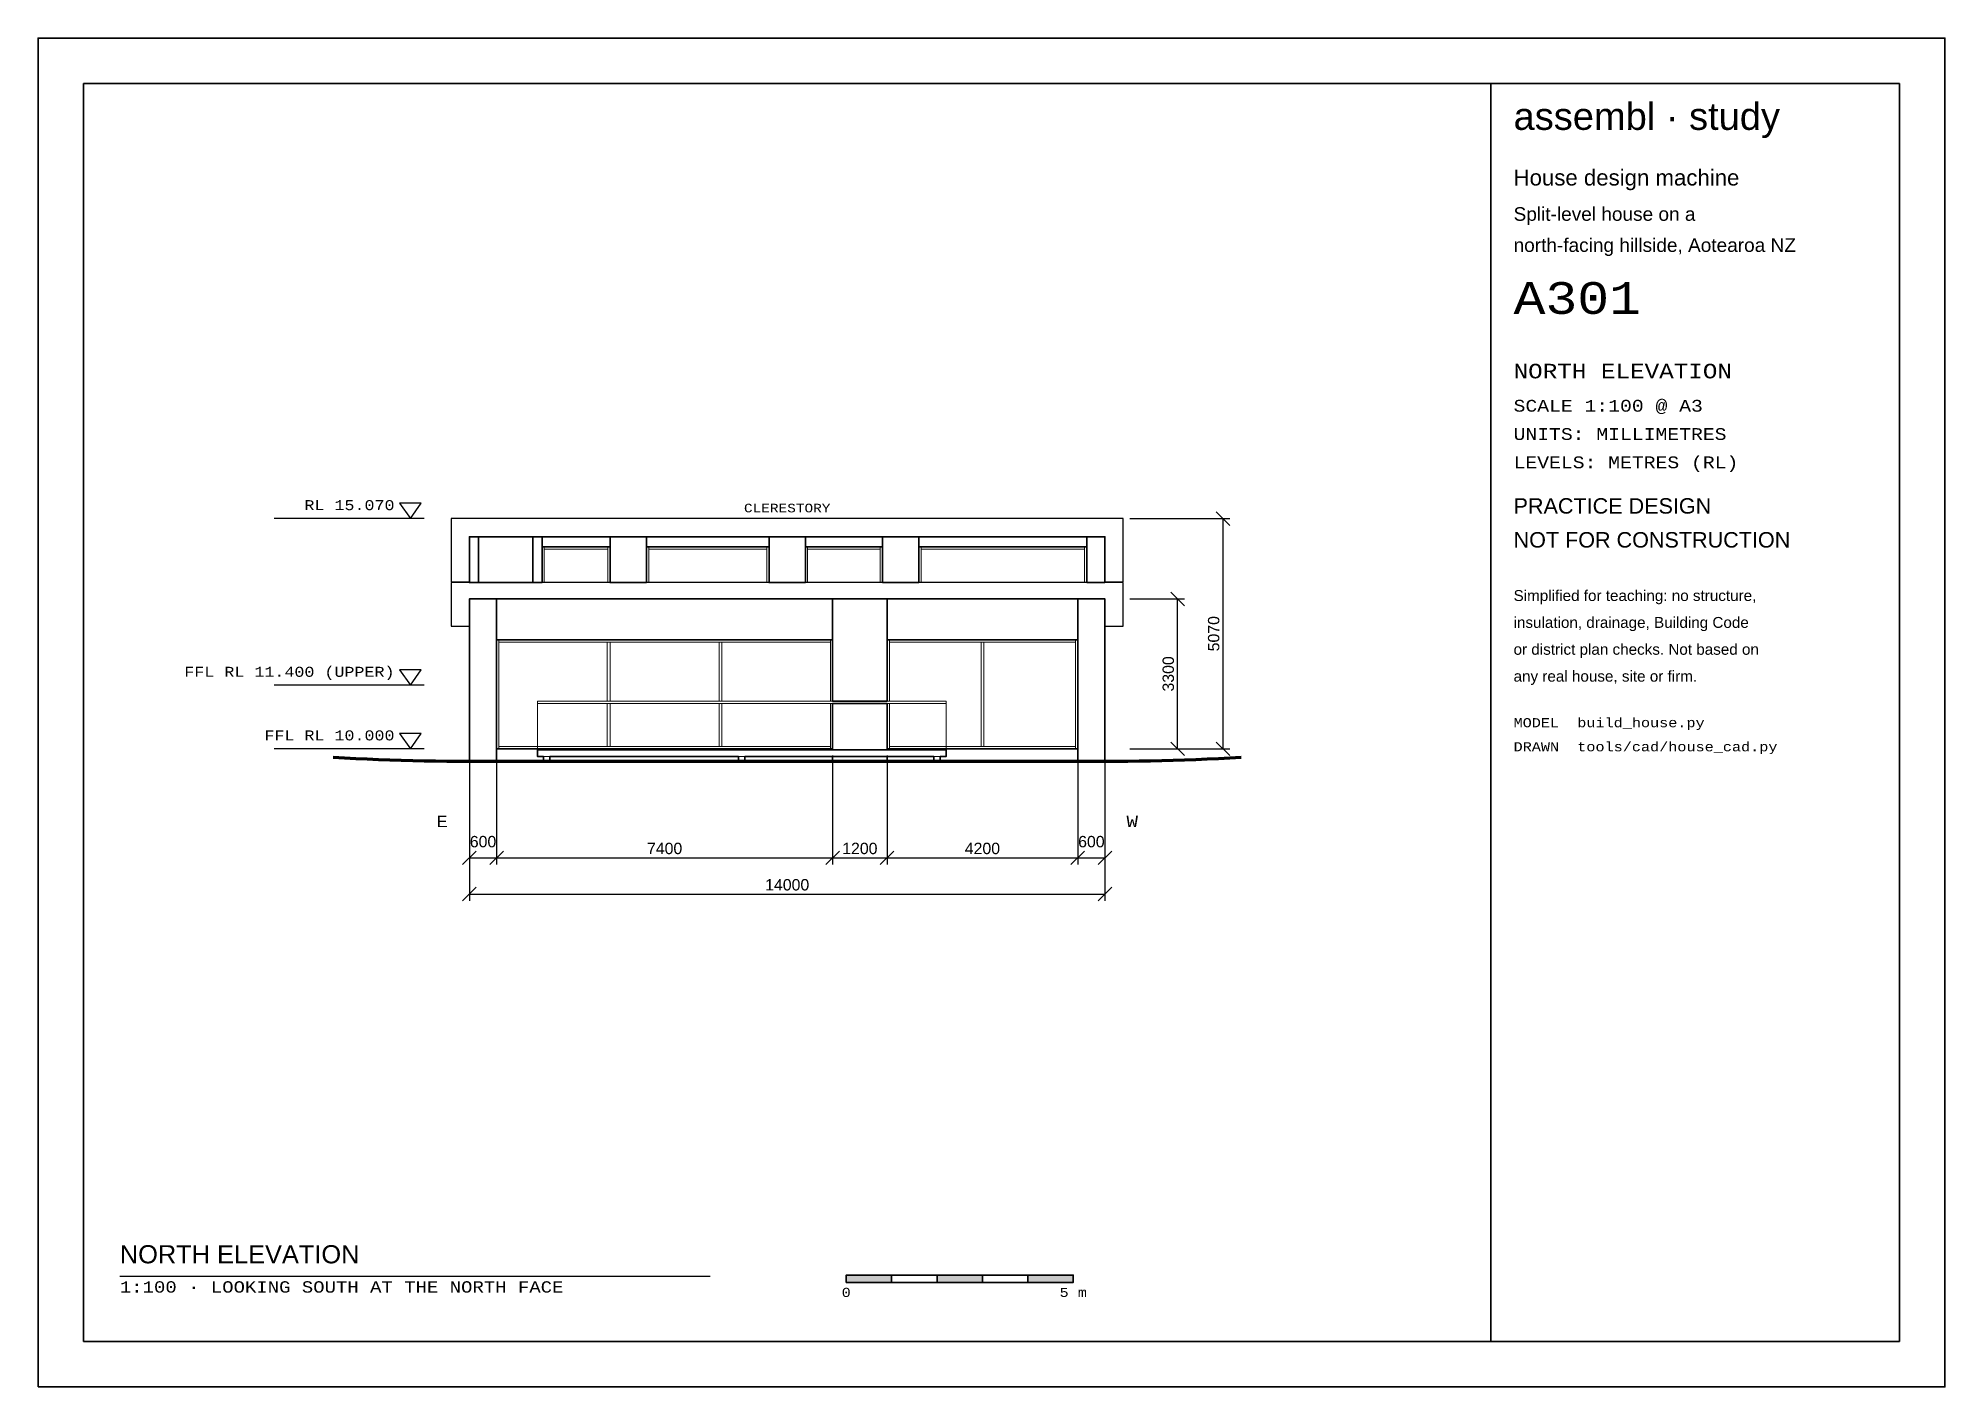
# Paper-space layout 'A301 North elevation' of a CAD drawing. Header units: millimetres. Extents: x 0 to 420, y 0 to 297.
# The model-space entities are those that its viewports show. They can reach past a viewport. Long polylines and large blocks are cut down to what shows.
import ezdxf
from ezdxf.enums import TextEntityAlignment as Align

# ---------------------------------------------------------------- set-up
doc = ezdxf.new("R2010")
doc.units = ezdxf.units.MM
for name, color, linetype, lineweight in [('A-ANNO-DIMS', 7, 'Continuous', 18), ('A-ANNO-SYMB', 1, 'Continuous', 25), ('A-ANNO-TEXT', 7, 'Continuous', 25), ('A-ANNO-TTLB', 7, 'Continuous', 35), ('A-DECK', 30, 'Continuous', 18), ('A-ELEV', 7, 'Continuous', 35), ('A-GLAZ', 4, 'Continuous', 18), ('A-ROOF', 7, 'Continuous', 25), ('C-TOPO-MAJR', 96, 'Continuous', 35)]:
    doc.layers.add(name, color=color, linetype=linetype, lineweight=lineweight)
doc.styles.add('ASSEMBL', font='arial.ttf')
doc.styles.add('ASSEMBL-MONO', font='cour.ttf')
doc.dimstyles.new('A100', dxfattribs={"dimscale": 100, "dimtxt": 2.5, "dimasz": 2, "dimexe": 1.5, "dimexo": 1.5, "dimgap": 0.8, "dimtad": 1, "dimdec": 0, "dimdsep": 46, "dimtxsty": 'ASSEMBL', "dimtsz": 1.5, "dimcen": 2.5, "dimclrd": 256, "dimclre": 256, "dimclrt": 256, "dimazin": 3, "dimtfac": 1, "dimtmove": 0, "dimatfit": 3})

msp = doc.modelspace()

# ---------------------------------------------------------------- hatches: boundary and pattern name
at = {"layer": 'A-ANNO-TTLB'}
for points in [[(251800, 2300), (252800, 2300), (252800, 2460), (251800, 2460)], [(253800, 2300), (254800, 2300), (254800, 2460), (253800, 2460)], [(255800, 2300), (256800, 2300), (256800, 2460), (255800, 2460)]]:
    msp.add_hatch(color=256, dxfattribs=at).paths.add_polyline_path(points)

# ---------------------------------------------------------------- linework, layer by layer
at = {"layer": 'A-ANNO-SYMB'}
for p, q in [((242500, 19120), (239200, 19120)), ((242500, 15450), (239200, 15450)), ((242500, 14050), (239200, 14050))]:
    msp.add_line(p, q, dxfattribs=at)
for points in [[(242440, 19460), (241960, 19460), (242200, 19120)], [(242440, 15790), (241960, 15790), (242200, 15450)], [(242440, 14390), (241960, 14390), (242200, 14050)]]:
    msp.add_lwpolyline(points, close=True, dxfattribs=at)
at = {"layer": 'A-ANNO-TEXT'}
msp.add_line((235800, 2440), (248800, 2440), dxfattribs=at)
at = {"layer": 'A-ANNO-TTLB'}
for points in [[(234000, 0), (276000, 0), (276000, 29700), (234000, 29700)], [(235000, 1000), (275000, 1000), (275000, 28700), (235000, 28700)], [(266000, 1000), (275000, 1000), (275000, 28700), (266000, 28700)], [(251800, 2300), (252800, 2300), (252800, 2460), (251800, 2460)], [(252800, 2300), (253800, 2300), (253800, 2460), (252800, 2460)], [(253800, 2300), (254800, 2300), (254800, 2460), (253800, 2460)], [(254800, 2300), (255800, 2300), (255800, 2460), (254800, 2460)], [(255800, 2300), (256800, 2300), (256800, 2460), (255800, 2460)]]:
    msp.add_lwpolyline(points, close=True, dxfattribs=at)
at = {"layer": 'A-DECK'}
for points in [[(254000, 15050), (254000, 15100), (245000, 15100), (245000, 15050)], [(254000, 13880), (254000, 14030), (245000, 14030), (245000, 13880)], [(245270, 13770), (245270, 13880), (245130, 13880), (245130, 13770)], [(249570, 13880), (249430, 13880), (249430, 13770), (249570, 13770)], [(253870, 13770), (253870, 13880), (253730, 13880), (253730, 13770)]]:
    msp.add_lwpolyline(points, close=True, dxfattribs=at)
at = {"layer": 'A-ELEV'}
for points in [[(243700, 17709.1), (243700, 18721.3), (243500, 18721.3), (243500, 17709.1)], [(244900, 17709.1), (244900, 18721.3), (243700, 18721.3), (243700, 17709.1)], [(245100, 17709.1), (245100, 18721.3), (244900, 18721.3), (244900, 17709.1)], [(246600, 18500), (246600, 18721.3), (245100, 18721.3), (245100, 18500)], [(247400, 17709.1), (247400, 18721.3), (246600, 18721.3), (246600, 17709.1)], [(250100, 18500), (250100, 18721.3), (247400, 18721.3), (247400, 18500)], [(250900, 17709.1), (250900, 18721.3), (250100, 18721.3), (250100, 17709.1)], [(252600, 18500), (252600, 18721.3), (250900, 18721.3), (250900, 18500)], [(253400, 17709.1), (253400, 18721.3), (252600, 18721.3), (252600, 17709.1)], [(257100, 18500), (257100, 18721.3), (253400, 18721.3), (253400, 18500)], [(257500, 17709.1), (257500, 18721.3), (257100, 18721.3), (257100, 17709.1)], [(244100, 13770), (244100, 17350), (243500, 17350), (243500, 13770)], [(251500, 16450), (251500, 17350), (244100, 17350), (244100, 16450)], [(252700, 15100), (252700, 17350), (251500, 17350), (251500, 15100)], [(256900, 16450), (256900, 17350), (252700, 17350), (252700, 16450)], [(257500, 13770), (257500, 17350), (256900, 17350), (256900, 13770)], [(252700, 14030), (252700, 15050), (251500, 15050), (251500, 14030)], [(251500, 14030), (251500, 14050), (244100, 14050), (244100, 13770), (245130, 13770), (245130, 13880), (245000, 13880), (245000, 14030)], [(249430, 13770), (249430, 13880), (245270, 13880), (245270, 13770)], [(251500, 13880), (249570, 13880), (249570, 13770), (251500, 13770)], [(252700, 13770), (252700, 13880), (251500, 13880), (251500, 13770)], [(256900, 13770), (256900, 14050), (252700, 14050), (252700, 14030), (254000, 14030), (254000, 13880), (253870, 13880), (253870, 13770)], [(253730, 13770), (253730, 13880), (252700, 13880), (252700, 13770)]]:
    msp.add_lwpolyline(points, close=True, dxfattribs=at)
at = {"layer": 'A-GLAZ'}
for points in [[(245150, 17709.1), (245150, 18500), (245100, 18500), (245100, 17709.1)], [(246550, 18450), (246550, 18500), (245150, 18500), (245150, 18450)], [(246600, 17709.1), (246600, 18500), (246550, 18500), (246550, 17709.1)], [(247450, 17709.1), (247450, 18500), (247400, 18500), (247400, 17709.1)], [(250050, 18450), (250050, 18500), (247450, 18500), (247450, 18450)], [(250100, 17709.1), (250100, 18500), (250050, 18500), (250050, 17709.1)], [(250950, 17709.1), (250950, 18500), (250900, 18500), (250900, 17709.1)], [(252550, 18450), (252550, 18500), (250950, 18500), (250950, 18450)], [(252600, 17709.1), (252600, 18500), (252550, 18500), (252550, 17709.1)], [(253450, 17709.1), (253450, 18500), (253400, 18500), (253400, 17709.1)], [(257050, 18450), (257050, 18500), (253450, 18500), (253450, 18450)], [(257100, 17709.1), (257100, 18500), (257050, 18500), (257050, 17709.1)], [(246550, 18450), (245150, 18450), (245150, 17709.1), (246550, 17709.1)], [(250050, 17709.1), (250050, 18450), (247450, 18450), (247450, 17709.1)], [(252550, 17709.1), (252550, 18450), (250950, 18450), (250950, 17709.1)], [(257050, 17709.1), (257050, 18450), (253450, 18450), (253450, 17709.1)], [(244150, 14050), (244150, 16450), (244100, 16450), (244100, 14050)], [(251450, 16400), (251450, 16450), (244150, 16450), (244150, 16400)], [(246536.7, 15100), (246536.7, 16400), (244150, 16400), (244150, 14100), (246536.7, 14100), (246536.7, 15050), (245000, 15050), (245000, 15100)], [(246596.7, 15100), (246596.7, 16400), (246536.7, 16400), (246536.7, 15100)], [(249003.3, 15100), (249003.3, 16400), (246596.7, 16400), (246596.7, 15100)], [(249063.3, 15100), (249063.3, 16400), (249003.3, 16400), (249003.3, 15100)], [(251450, 15100), (251450, 16400), (249063.3, 16400), (249063.3, 15100)], [(251500, 15100), (251500, 16450), (251450, 16450), (251450, 15100)], [(252750, 15100), (252750, 16450), (252700, 16450), (252700, 15100)], [(256850, 16400), (256850, 16450), (252750, 16450), (252750, 16400)], [(254770, 14100), (254770, 16400), (252750, 16400), (252750, 15100), (254000, 15100), (254000, 15050), (252750, 15050), (252750, 14100)], [(254830, 14100), (254830, 16400), (254770, 16400), (254770, 14100)], [(256850, 14100), (256850, 16400), (254830, 16400), (254830, 14100)], [(256900, 14050), (256900, 16450), (256850, 16450), (256850, 14050)], [(254000, 14030), (254000, 15050), (245000, 15050), (245000, 14030)], [(246596.7, 14100), (246596.7, 15050), (246536.7, 15050), (246536.7, 14100)], [(249003.3, 14100), (249003.3, 15050), (246596.7, 15050), (246596.7, 14100)], [(249063.3, 14100), (249063.3, 15050), (249003.3, 15050), (249003.3, 14100)], [(251450, 14100), (251450, 15050), (249063.3, 15050), (249063.3, 14100)], [(251500, 14050), (251500, 15050), (251450, 15050), (251450, 14050)], [(252750, 14050), (252750, 15050), (252700, 15050), (252700, 14050)], [(251450, 14050), (251450, 14100), (244150, 14100), (244150, 14050)], [(256850, 14050), (256850, 14100), (252750, 14100), (252750, 14050)]]:
    msp.add_lwpolyline(points, close=True, dxfattribs=at)
at = {"layer": 'A-ROOF'}
for points in [[(257900, 19120), (243100, 19120), (243100, 17730), (243500, 17730), (243500, 18721.3), (257500, 18721.3), (257500, 17730), (257900, 17730)], [(257900, 17709.1), (243100, 17709.1), (243100, 16750), (243500, 16750), (243500, 17350), (257500, 17350), (257500, 16750), (257900, 16750)]]:
    msp.add_lwpolyline(points, close=True, dxfattribs=at)
at = {"layer": 'C-TOPO-MAJR', "lineweight": 70}
msp.add_lwpolyline([(260500, 13860), (260250, 13845.6), (260000, 13832.5), (259750, 13820.6), (259500, 13810), (259250, 13800.6), (259000, 13792.5), (258750, 13785.6), (258500, 13780), (258250, 13775.6), (258000, 13772.5), (257750, 13770.6), (257500, 13770), (257250, 13770), (257000, 13770), (256750, 13770), (256500, 13770), (256250, 13770), (256000, 13770), (255750, 13770), (255500, 13770), (255250, 13770), (255000, 13770), (254750, 13770), (254500, 13770), (254250, 13770), (254000, 13770), (253750, 13770), (253500, 13770), (253250, 13770), (253000, 13770), (252750, 13770), (252500, 13770), (252250, 13770), (252000, 13770), (251750, 13770), (251500, 13770), (251250, 13770), (251000, 13770), (250750, 13770), (250500, 13770), (250250, 13770), (250000, 13770), (249750, 13770), (249500, 13770), (249250, 13770), (249000, 13770), (248750, 13770), (248500, 13770), (248250, 13770), (248000, 13770), (247750, 13770), (247500, 13770), (247250, 13770), (247000, 13770), (246750, 13770), (246500, 13770), (246250, 13770), (246000, 13770), (245750, 13770), (245500, 13770), (245250, 13770), (245000, 13770), (244750, 13770), (244500, 13770), (244250, 13770), (244000, 13770), (243750, 13770), (243500, 13770), (243250, 13770.6), (243000, 13772.5), (242750, 13775.6), (242500, 13780), (242250, 13785.6), (242000, 13792.5), (241750, 13800.6), (241500, 13810), (241250, 13820.6), (241000, 13832.5), (240750, 13845.6), (240500, 13860)], dxfattribs=at)

# ---------------------------------------------------------------- texts
at = {"layer": 'A-ANNO-SYMB', "style": 'ASSEMBL-MONO'}
for s, p in [('RL 15.070', (241850, 19240)), ('FFL RL 11.400 (UPPER)', (241850, 15570)), ('FFL RL 10.000', (241850, 14170))]:
    msp.add_text(s, height=220, dxfattribs=at).set_placement(p, align=Align.BOTTOM_RIGHT)
at = {"layer": 'A-ANNO-TEXT', "style": 'ASSEMBL-MONO'}
msp.add_text('CLERESTORY', height=190, dxfattribs=at).set_placement((250500, 19200), align=Align.BOTTOM_CENTER)
for s, p in [('E', (242900, 12450)), ('W', (258100, 12450))]:
    msp.add_text(s, height=250, dxfattribs=at).set_placement(p, align=Align.MIDDLE_CENTER)
at = {"layer": 'A-ANNO-TEXT'}
for s, height, style, p in [('NORTH ELEVATION', 400, 'ASSEMBL', (235800, 2600)), ('1:100 · LOOKING SOUTH AT THE NORTH FACE', 250, 'ASSEMBL-MONO', (235800, 2000))]:
    msp.add_text(s, height=height, dxfattribs=dict(at, style=style)).set_placement(p, align=Align.BOTTOM_LEFT)
at = {"layer": 'A-ANNO-TTLB'}
for s, height, style, p in [('assembl · study', 600, 'ASSEMBL', (266500, 27500)), ('House design machine', 350, 'ASSEMBL', (266500, 26350)), ('Split-level house on a', 300, 'ASSEMBL', (266500, 25587.5)), ('north-facing hillside, Aotearoa NZ', 300, 'ASSEMBL', (266500, 24902.5)), ('A301', 700, 'ASSEMBL-MONO', (266500, 23417.5)), ('NORTH ELEVATION', 320, 'ASSEMBL-MONO', (266500, 22112.5)), ('SCALE 1:100 @ A3', 260, 'ASSEMBL-MONO', (266500, 21396.5)), ('UNITS: MILLIMETRES', 260, 'ASSEMBL-MONO', (266500, 20773.5)), ('LEVELS: METRES (RL)', 260, 'ASSEMBL-MONO', (266500, 20150.5)), ('PRACTICE DESIGN', 340, 'ASSEMBL', (266500, 19127.5)), ('NOT FOR CONSTRUCTION', 340, 'ASSEMBL', (266500, 18380.5)), ('Simplified for teaching: no structure,', 240, 'ASSEMBL', (266500, 17233.5)), ('insulation, drainage, Building Code', 240, 'ASSEMBL', (266500, 16641.5)), ('or district plan checks. Not based on', 240, 'ASSEMBL', (266500, 16049.5)), ('any real house, site or firm.', 240, 'ASSEMBL', (266500, 15457.5)), ('MODEL  build_house.py', 200, 'ASSEMBL-MONO', (266500, 14465.5)), ('DRAWN  tools/cad/house_cad.py', 200, 'ASSEMBL-MONO', (266500, 13935.5))]:
    msp.add_text(s, height=height, dxfattribs=dict(at, style=style)).set_placement(p, align=Align.BOTTOM_LEFT)
at = {"layer": 'A-ANNO-TTLB', "style": 'ASSEMBL-MONO'}
for s, p in [('0', (251800, 2180)), ('5 m', (256800, 2180))]:
    msp.add_text(s, height=200, dxfattribs=at).set_placement(p, align=Align.TOP_CENTER)

# ---------------------------------------------------------------- dimensions: what is measured, and where the dimension line sits
at = {"layer": 'A-ANNO-DIMS'}
for base, p2 in [((260100, 14050), (257900, 19120)), ((259100, 14050), (257900, 17350))]:
    msp.add_linear_dim(base=base, p1=(257900, 14050), p2=p2, angle=90, dimstyle='A100', dxfattribs=at).render()
for base, p1, p2 in [((243500, 11650), (243500, 14050), (244100, 14050)), ((244100, 11650), (244100, 14050), (251500, 14050)), ((251500, 11650), (251500, 14050), (252700, 14050)), ((252700, 11650), (252700, 14050), (256900, 14050)), ((256900, 11650), (256900, 14050), (257500, 14050)), ((243500, 10850), (243500, 13050), (257500, 13050))]:
    msp.add_linear_dim(base=base, p1=p1, p2=p2, dimstyle='A100', dxfattribs=at).render()

psp = doc.layouts.new('A301 North elevation')

# ---------------------------------------------------------------- viewports
at = {"layer": 'VIEWPORTS'}
psp.add_viewport(center=(210, 148.5), size=(420, 297), view_center_point=(255000, 14850), view_height=29700, dxfattribs=at)

doc.saveas('drawing.dxf')
